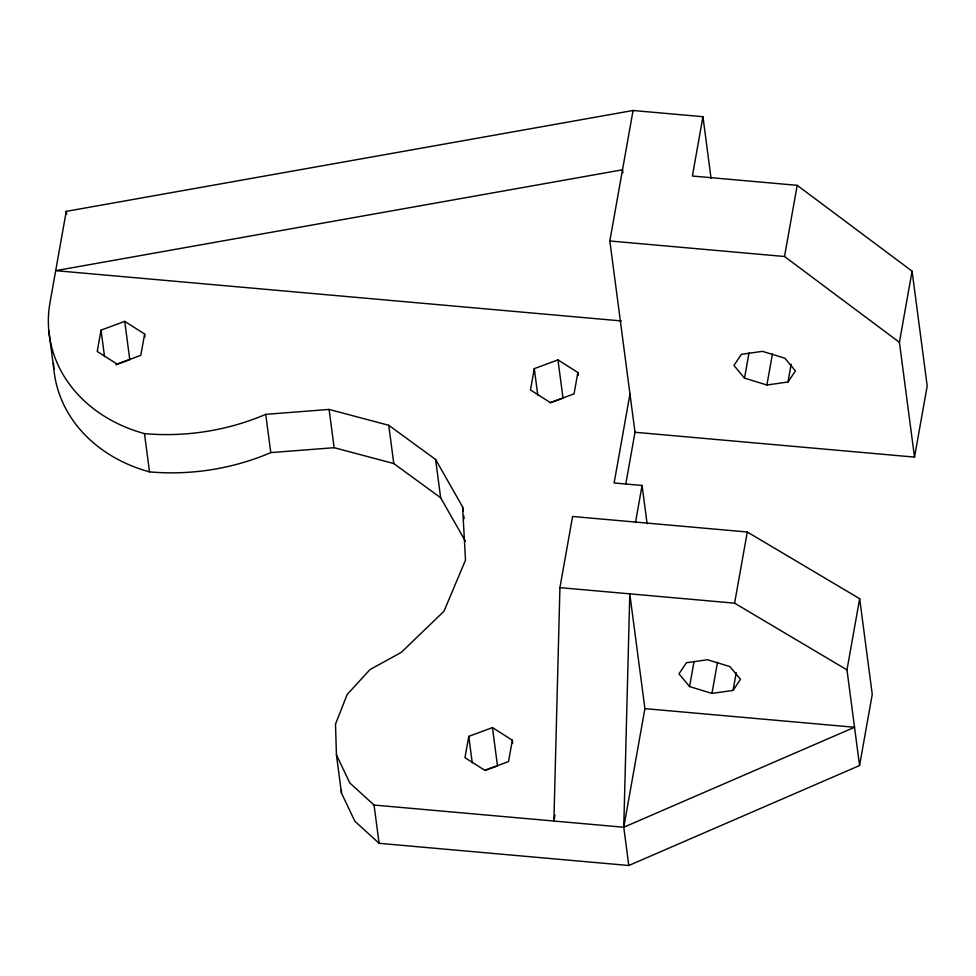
<?xml version="1.0" encoding="UTF-8"?>
<svg xmlns="http://www.w3.org/2000/svg" width="976" height="976" viewBox="0 0 976 976"><rect width="100%" height="100%" fill="white"/><g stroke="black" fill="none" stroke-linecap="round" stroke-linejoin="round"><path stroke-width="1.46" d="M711.053 178.218L702.952 116.705L633.07 110.495L66.258 211.353L50.008 302.548A147.278 123.525 -7.5 0 0 144.485 433.612A213.439 178.998 -7.5 0 0 265.74 414.349L329.095 409.432L388.741 425.292L435.613 459.489L462.575 506.849L465.503 560.139L443.97 611.244L401.246 652.407L370.014 669.573L347.175 694.473L335.512 724.094L336.427 754.838L341.466 793.085L354.849 821.219L379.091 843.313L628.8 865.505L859.575 765.526L872.251 694.351L859.661 598.703L747.287 532.005L572.595 516.475L559.919 587.637L553.892 821.036L554.954 815.058M336.427 754.838L349.811 782.959L374.052 805.054L623.774 827.245L629.788 593.859L644.904 708.625L623.774 827.245L628.8 865.505M101.04 330.12L97.234 351.47L117.12 364.085L140.812 355.349L144.619 333.999L124.733 321.385L101.04 330.12L104.53 356.606M468.761 736.355L464.966 757.705L484.84 770.308L508.533 761.573L512.339 740.223L492.453 727.608L468.761 736.355L472.25 762.842M534.287 368.635L530.48 389.985L550.366 402.6L574.047 393.853L577.853 372.503L557.967 359.888L534.287 368.635L537.764 395.121M625.762 484.157L635.01 432.27L609.829 240.974L633.07 110.495M629.971 394.011L614.124 482.974L642.074 485.462L647.112 523.709M702.952 116.705L692.387 176.022L797.197 185.33L912.084 271.169L927.2 385.935L914.524 457.11L635.01 432.27M635.474 522.526L642.074 485.462M689.568 686.555L678.991 673.843L686.433 662.741L707.527 659.752L729.914 666.608L740.491 679.308L733.049 690.422L711.955 693.411L689.568 686.555L694.058 661.35M744.517 378.139L733.94 365.439L741.382 354.337L762.476 351.336L784.863 358.204L795.44 370.904L787.998 382.006L766.904 385.008L744.517 378.139L749.007 352.934M914.524 457.11L899.408 342.332L784.521 256.505L797.197 185.33M711.955 693.411L717.506 662.277M766.904 385.008L772.455 353.873M859.575 765.526L846.973 669.878L734.611 603.168L747.287 532.005M733.049 690.422L736.221 672.623M787.998 382.006L791.17 364.219M899.408 342.332L912.084 271.169M846.973 669.878L859.661 598.703M623.774 827.245L854.537 727.266L644.904 708.625M115.839 364.78L129.771 359.644L124.733 321.385M550.464 402.783L563.006 398.147L557.967 359.888M484.95 770.491L497.492 765.867L492.453 727.608M53.46 363.109A147.278 123.525 -7.5 0 0 149.511 471.872A213.439 178.998 -7.5 0 0 270.779 452.608L334.134 447.691L393.779 463.551L440.652 497.748L465.369 541.155M609.829 240.974L784.521 256.505M621.419 320.945L55.681 270.657L622.505 169.8L622.908 172.801M559.919 587.637L734.611 603.168M577.853 372.503L578.243 375.443M512.339 740.223L512.729 743.163M462.575 506.849L463.149 511.253M463.734 515.67L464.125 518.622M435.613 459.489L440.652 497.748M388.741 425.292L393.779 463.551M329.095 409.432L334.134 447.691M374.052 805.054L379.091 843.313M265.74 414.349L270.779 452.608M144.619 333.999L144.997 336.94M144.485 433.612L149.511 471.872M66.258 211.353L66.636 214.293M48.8 330.742L53.839 369.001M341.368 790.17L341.466 793.085"/></g></svg>
